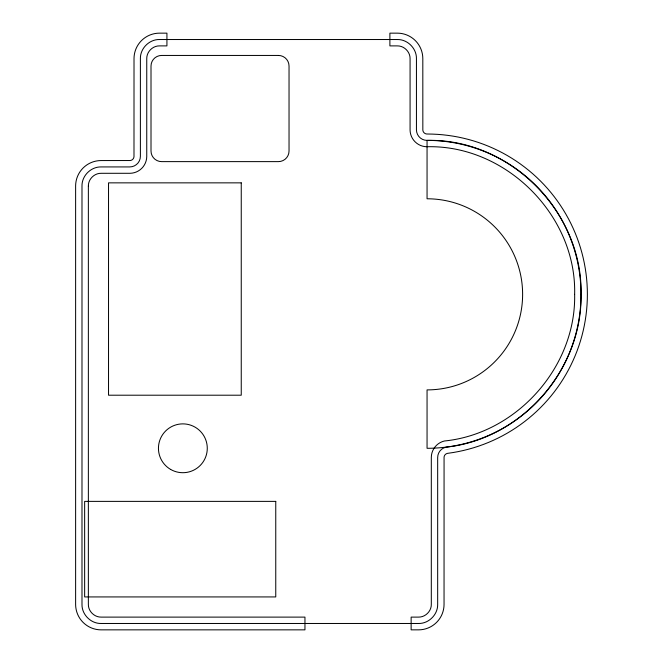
<?xml version="1.0" encoding="UTF-8"?>
<svg xmlns="http://www.w3.org/2000/svg" width="663" height="663" viewBox="0 0 663 663"><rect width="100%" height="100%" fill="white"/><g stroke="black" fill="none" stroke-linecap="round" stroke-linejoin="round"><path stroke-width="0.99" d="M574.639 294.372C576.18 367.004 516.626 433.768 444.425 440.994A16.981 16.981 0 0 0 431.315 457.221L431.306 604.159C431.572 611.12 425.315 617.369 418.353 617.112L411.135 617.112L411.135 629.85L418.436 629.85A16.981 16.981 0 0 0 419.008 629.833L420.491 629.767A16.981 16.981 0 0 0 421.627 629.651L422.969 629.452A16.981 16.981 0 0 0 424.096 629.228L425.406 628.897A16.981 16.981 0 0 0 426.5 628.565L427.776 628.11A16.981 16.981 0 0 0 428.837 627.67L430.063 627.09A16.981 16.981 0 0 0 431.074 626.552L432.235 625.855A16.981 16.981 0 0 0 433.188 625.217L434.273 624.413A16.981 16.981 0 0 0 435.16 623.684L436.163 622.781A16.981 16.981 0 0 0 436.975 621.969L437.878 620.966A16.981 16.981 0 0 0 438.608 620.079L439.42 618.993A16.981 16.981 0 0 0 440.05 618.04L440.746 616.872A16.981 16.981 0 0 0 441.293 615.869L441.865 614.642A16.981 16.981 0 0 0 442.304 613.582L442.76 612.305A16.981 16.981 0 0 0 443.091 611.211L443.423 609.894A16.981 16.981 0 0 0 443.646 608.775L443.845 607.432A16.981 16.981 0 0 0 443.961 606.297L444.028 604.813A16.981 16.981 0 0 0 444.044 604.242L444.069 457.122A4.243 4.243 0 0 1 447.401 453.384L452.986 452.547A16.989 16.989 0 0 0 453.359 452.489L458.15 451.619A16.989 16.989 0 0 0 458.523 451.544L463.28 450.517A16.989 16.989 0 0 0 463.652 450.426L468.368 449.249A16.989 16.989 0 0 0 468.733 449.149L473.415 447.815A16.989 16.989 0 0 0 473.78 447.699L478.413 446.216A16.989 16.989 0 0 0 478.769 446.091L483.352 444.45A16.989 16.989 0 0 0 483.708 444.318L488.233 442.528A16.989 16.989 0 0 0 488.59 442.387L493.048 440.447A16.989 16.989 0 0 0 493.396 440.29L497.797 438.21A16.989 16.989 0 0 0 498.137 438.044L502.463 435.823A16.989 16.989 0 0 0 502.803 435.641L507.054 433.279A16.989 16.989 0 0 0 507.386 433.088L511.554 430.585A16.989 16.989 0 0 0 511.877 430.386L515.971 427.751A16.989 16.989 0 0 0 516.286 427.536L520.289 424.768A16.989 16.989 0 0 0 520.596 424.544L524.499 421.643A16.989 16.989 0 0 0 524.806 421.411L528.618 418.386A16.989 16.989 0 0 0 528.908 418.146L532.621 414.997A16.989 16.989 0 0 0 532.911 414.748L536.516 411.483A16.989 16.989 0 0 0 536.79 411.217L540.287 407.836A16.989 16.989 0 0 0 540.56 407.571L543.942 404.074A16.989 16.989 0 0 0 544.199 403.792L547.464 400.187A16.989 16.989 0 0 0 547.721 399.905L550.87 396.192A16.989 16.989 0 0 0 551.11 395.894L554.135 392.09A16.989 16.989 0 0 0 554.367 391.783L557.26 387.88A16.989 16.989 0 0 0 557.484 387.565L560.252 383.57A16.989 16.989 0 0 0 560.467 383.247L563.102 379.161A16.989 16.989 0 0 0 563.301 378.838L565.804 374.661A16.989 16.989 0 0 0 565.995 374.338L568.357 370.078A16.989 16.989 0 0 0 568.539 369.747L570.76 365.421A16.989 16.989 0 0 0 570.926 365.073L573.006 360.68A16.989 16.989 0 0 0 573.163 360.332L575.103 355.865A16.989 16.989 0 0 0 575.252 355.517L577.034 350.992A16.989 16.989 0 0 0 577.166 350.636L578.807 346.053A16.989 16.989 0 0 0 578.932 345.688L580.423 341.064A16.989 16.989 0 0 0 580.531 340.691L581.865 336.017A16.989 16.989 0 0 0 581.965 335.652L583.15 330.928A16.989 16.989 0 0 0 583.233 330.555L584.26 325.806A16.989 16.989 0 0 0 584.335 325.425L585.205 320.643A16.989 16.989 0 0 0 585.272 320.262L585.984 315.455A16.989 16.989 0 0 0 586.034 315.074L586.589 310.243A16.989 16.989 0 0 0 586.622 309.861L587.02 305.013A16.989 16.989 0 0 0 587.045 304.632L587.285 299.775A16.989 16.989 0 0 0 587.302 299.394L587.377 294.529A16.989 16.989 0 0 0 587.377 294.148L587.302 289.283A16.989 16.989 0 0 0 587.285 288.902L587.045 284.046A16.989 16.989 0 0 0 587.02 283.665L586.622 278.816A16.989 16.989 0 0 0 586.589 278.435L586.034 273.604A16.989 16.989 0 0 0 585.984 273.222L585.272 268.416A16.989 16.989 0 0 0 585.205 268.034L584.335 263.252A16.989 16.989 0 0 0 584.26 262.871L583.233 258.122A16.989 16.989 0 0 0 583.15 257.75L581.965 253.026A16.989 16.989 0 0 0 581.865 252.661L580.531 247.987A16.989 16.989 0 0 0 580.423 247.614L578.932 242.989A16.989 16.989 0 0 0 578.807 242.625L577.166 238.042A16.989 16.989 0 0 0 577.034 237.686L575.252 233.161A16.989 16.989 0 0 0 575.103 232.812L573.163 228.345A16.989 16.989 0 0 0 573.006 227.997L570.926 223.605A16.989 16.989 0 0 0 570.76 223.257L568.539 218.931A16.989 16.989 0 0 0 568.357 218.599L565.995 214.348A16.989 16.989 0 0 0 565.804 214.016L563.301 209.839A16.989 16.989 0 0 0 563.102 209.516L560.467 205.431A16.989 16.989 0 0 0 560.252 205.107L557.484 201.113A16.989 16.989 0 0 0 557.26 200.798L554.367 196.894A16.989 16.989 0 0 0 554.135 196.588L551.11 192.784A16.989 16.989 0 0 0 550.87 192.485L547.721 188.773A16.989 16.989 0 0 0 547.464 188.491L544.199 184.886A16.989 16.989 0 0 0 543.942 184.604L540.56 181.107A16.989 16.989 0 0 0 540.287 180.842L536.79 177.46A16.989 16.989 0 0 0 536.516 177.195L532.911 173.93A16.989 16.989 0 0 0 532.621 173.681L528.908 170.532A16.989 16.989 0 0 0 528.618 170.292L524.806 167.267A16.989 16.989 0 0 0 524.499 167.035L520.596 164.134A16.989 16.989 0 0 0 520.289 163.91L516.286 161.142A16.989 16.989 0 0 0 515.971 160.927L511.877 158.291A16.989 16.989 0 0 0 511.554 158.092L507.386 155.59A16.989 16.989 0 0 0 507.054 155.399L502.803 153.037A16.989 16.989 0 0 0 502.463 152.855L498.137 150.634A16.989 16.989 0 0 0 497.797 150.468L493.396 148.388A16.989 16.989 0 0 0 493.048 148.23L488.59 146.291A16.989 16.989 0 0 0 488.233 146.15L483.708 144.36A16.989 16.989 0 0 0 483.352 144.227L478.769 142.586A16.989 16.989 0 0 0 478.413 142.462L473.78 140.979A16.989 16.989 0 0 0 473.415 140.863L468.733 139.528A16.989 16.989 0 0 0 468.368 139.429L463.652 138.252A16.989 16.989 0 0 0 463.28 138.161L458.523 137.133A16.989 16.989 0 0 0 458.15 137.059L453.359 136.188A16.989 16.989 0 0 0 452.986 136.13L448.171 135.418A16.989 16.989 0 0 0 447.79 135.368L442.959 134.813A16.989 16.989 0 0 0 442.586 134.771L437.737 134.374A16.989 16.989 0 0 0 437.356 134.349L432.491 134.108A16.989 16.989 0 0 0 432.11 134.1L426.64 133.992A4.243 4.243 0 0 1 422.837 130.188L422.812 58.758A16.981 16.981 0 0 0 422.795 58.187L422.721 56.703A16.981 16.981 0 0 0 422.613 55.568L422.414 54.225A16.981 16.981 0 0 0 422.19 53.106L421.859 51.789A16.981 16.981 0 0 0 421.527 50.695L421.071 49.418A16.981 16.981 0 0 0 420.632 48.358L420.052 47.131A16.981 16.981 0 0 0 419.513 46.128L418.817 44.96A16.981 16.981 0 0 0 418.179 44.007L417.375 42.921A16.981 16.981 0 0 0 416.646 42.034L415.734 41.031A16.981 16.981 0 0 0 414.93 40.219L413.927 39.316A16.981 16.981 0 0 0 413.041 38.587L411.947 37.783A16.981 16.981 0 0 0 411.002 37.145L409.833 36.448A16.981 16.981 0 0 0 408.822 35.91L407.604 35.33A16.981 16.981 0 0 0 406.543 34.89L405.267 34.435A16.981 16.981 0 0 0 404.173 34.103L402.855 33.772A16.981 16.981 0 0 0 401.737 33.548L400.394 33.349A16.981 16.981 0 0 0 399.25 33.233L397.775 33.167A16.981 16.981 0 0 0 397.195 33.15L389.894 33.15L389.894 45.888L397.12 45.888C404.082 45.631 410.331 51.88 410.074 58.841L410.074 130.081A16.981 16.981 0 0 0 426.748 146.747C505.728 144.567 576.694 215.384 574.639 294.372M581.012 294.422C582.553 369.797 521.019 439.337 446.066 447.152A10.616 10.616 0 0 0 437.671 457.528L437.671 604.242C437.986 614.543 428.737 623.784 418.436 623.477L101.232 623.477C90.922 623.784 81.682 614.543 81.988 604.242L81.988 186.17C81.682 175.861 90.922 166.62 101.232 166.927L129.766 166.927A10.616 10.616 0 0 0 140.39 156.311L140.39 58.758C140.084 48.457 149.324 39.216 159.626 39.523L397.195 39.523C407.505 39.216 416.745 48.457 416.439 58.758L416.439 129.774A10.616 10.616 0 0 0 427.055 140.39A153.957 153.957 0 0 1 581.012 294.339A153.957 153.957 0 0 1 427.055 448.296L427.055 389.894A95.555 95.555 0 0 0 522.618 294.339A95.555 95.555 0 0 0 427.055 198.784L427.055 140.39C509.358 138.277 583.167 212.127 581.012 294.422M88.361 186.146L88.361 604.159C88.096 611.12 94.353 617.369 101.315 617.112L304.955 617.112L304.955 629.85L101.232 629.85A16.981 16.981 0 0 1 100.66 629.833L99.177 629.767A16.981 16.981 0 0 1 98.033 629.651L96.699 629.452A16.981 16.981 0 0 1 95.571 629.228L94.262 628.897A16.981 16.981 0 0 1 93.16 628.565L91.892 628.11A16.981 16.981 0 0 1 90.831 627.67L89.604 627.09A16.981 16.981 0 0 1 88.593 626.552L87.433 625.855A16.981 16.981 0 0 1 86.48 625.217L85.394 624.413A16.981 16.981 0 0 1 84.508 623.684L83.505 622.781A16.981 16.981 0 0 1 82.693 621.969L81.781 620.966A16.981 16.981 0 0 1 81.06 620.079L80.248 618.993A16.981 16.981 0 0 1 79.61 618.04L78.914 616.872A16.981 16.981 0 0 1 78.375 615.869L77.795 614.642A16.981 16.981 0 0 1 77.364 613.582L76.9 612.305A16.981 16.981 0 0 1 76.568 611.211L76.245 609.894A16.981 16.981 0 0 1 76.021 608.775L75.822 607.432A16.981 16.981 0 0 1 75.706 606.297L75.632 604.813A16.981 16.981 0 0 1 75.623 604.242L75.623 186.17A16.981 16.981 0 0 1 75.632 185.599L75.706 184.115A16.981 16.981 0 0 1 75.822 182.971L76.021 181.637A16.981 16.981 0 0 1 76.245 180.51L76.568 179.201A16.981 16.981 0 0 1 76.9 178.098L77.364 176.83A16.981 16.981 0 0 1 77.795 175.77L78.375 174.543A16.981 16.981 0 0 1 78.914 173.532L79.61 172.372A16.981 16.981 0 0 1 80.248 171.419L81.06 170.333A16.981 16.981 0 0 1 81.781 169.446L82.693 168.443A16.981 16.981 0 0 1 83.505 167.631L84.508 166.72A16.981 16.981 0 0 1 85.394 165.999L86.48 165.186A16.981 16.981 0 0 1 87.433 164.548L88.593 163.852A16.981 16.981 0 0 1 89.604 163.313L90.831 162.733A16.981 16.981 0 0 1 91.892 162.302L93.16 161.838A16.981 16.981 0 0 1 94.262 161.507L95.571 161.184A16.981 16.981 0 0 1 96.699 160.96L98.033 160.761A16.981 16.981 0 0 1 99.177 160.645L100.66 160.57A16.981 16.981 0 0 1 101.232 160.562L130.188 160.529A4.243 4.243 0 0 0 133.992 156.725L134.017 58.758A16.981 16.981 0 0 1 134.034 58.187L134.1 56.703A16.981 16.981 0 0 1 134.216 55.568L134.415 54.225A16.981 16.981 0 0 1 134.639 53.106L134.97 51.789A16.981 16.981 0 0 1 135.302 50.695L135.758 49.418A16.981 16.981 0 0 1 136.197 48.358L136.777 47.131A16.981 16.981 0 0 1 137.316 46.128L138.012 44.96A16.981 16.981 0 0 1 138.65 44.007L139.454 42.921A16.981 16.981 0 0 1 140.183 42.034L141.086 41.031A16.981 16.981 0 0 1 141.899 40.219L142.901 39.316A16.981 16.981 0 0 1 143.788 38.587L144.874 37.783A16.981 16.981 0 0 1 145.827 37.145L146.987 36.448A16.981 16.981 0 0 1 147.998 35.91L149.225 35.33A16.981 16.981 0 0 1 150.286 34.89L151.562 34.435A16.981 16.981 0 0 1 152.656 34.103L153.965 33.772A16.981 16.981 0 0 1 155.092 33.548L156.435 33.349A16.981 16.981 0 0 1 157.57 33.233L159.054 33.167A16.981 16.981 0 0 1 159.626 33.15L166.927 33.15L166.927 45.888L159.708 45.888C152.747 45.631 146.49 51.88 146.755 58.841L146.747 156.625A16.981 16.981 0 0 1 130.081 173.292L101.315 173.3C94.395 173.043 88.154 179.225 88.361 186.146M278.41 55.443L161.623 55.443A10.616 10.616 0 0 0 151.007 66.068L151.007 151.007A10.616 10.616 0 0 0 161.623 161.623L278.41 161.623A10.616 10.616 0 0 0 289.035 151.007L289.035 66.068A10.616 10.616 0 0 0 278.41 55.443M241.249 182.855L108.533 182.855L108.533 395.206L241.249 395.206L241.249 182.855M275.758 501.377L84.649 501.377L84.649 596.932L275.758 596.932L275.758 501.377M170.648 469.437A24.423 24.423 0 0 0 207.279 448.296A24.423 24.423 0 0 0 170.648 427.146A24.423 24.423 0 0 0 170.648 469.437"/></g></svg>
